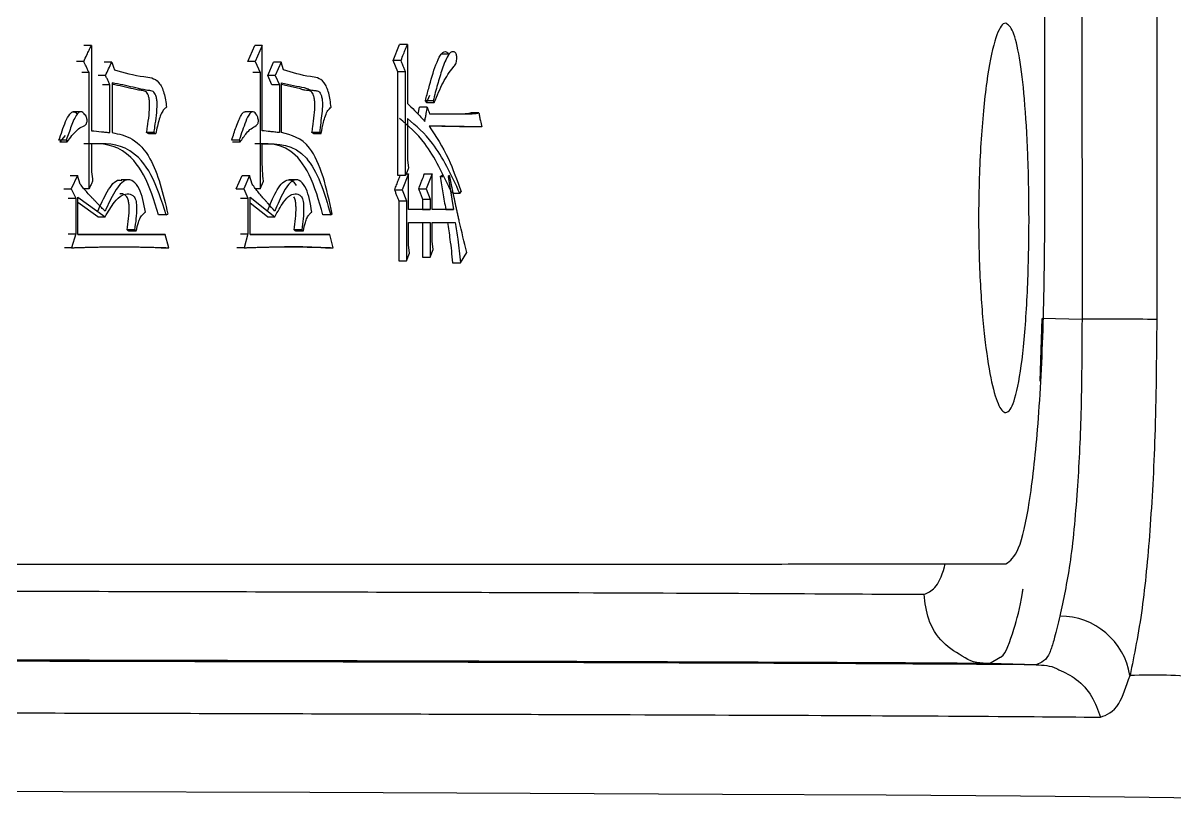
# Model space of a CAD drawing. Header units: millimetres. Extents: x 2003 to 4439, y 563 to 2285.
# Drawn here: x 2882.99 to 2896.3, y 721.31 to 730.29 of the extents above; entities that cross this region are included whole.
import ezdxf

# ---------------------------------------------------------------- set-up
doc = ezdxf.new("R2010")
doc.units = ezdxf.units.MM

msp = doc.modelspace()

# ---------------------------------------------------------------- linework, layer by layer
at = {"color": 7, "linetype": 'Continuous', "lineweight": 25}
for p, q in [((2896.088, 755.603), (2896.09, 726.866)), ((2895.223, 755.159), (2895.226, 726.867)), ((2894.798, 728.04), (2894.798, 754.94)), ((2883.777, 730.03), (2883.692, 730.03)), ((2883.777, 730.03), (2883.777, 729.046)), ((2885.585, 729.846), (2885.665, 730.03)), ((2885.753, 730.03), (2885.665, 730.03)), ((2885.753, 730.03), (2885.672, 729.846)), ((2885.753, 729.046), (2885.753, 730.03)), ((2887.266, 729.857), (2887.339, 730.041)), ((2887.429, 730.041), (2887.429, 729.36)), ((2883.689, 729.846), (2883.604, 729.846)), ((2884.013, 729.836), (2883.927, 729.836)), ((2885.672, 729.846), (2885.585, 729.846)), ((2885.672, 729.846), (2885.729, 729.717)), ((2885.815, 729.684), (2885.881, 729.836)), ((2885.969, 729.836), (2885.881, 729.836)), ((2885.969, 729.836), (2885.903, 729.684)), ((2885.997, 729.749), (2885.969, 729.836)), ((2887.318, 729.727), (2887.266, 729.857)), ((2887.356, 729.857), (2887.266, 729.857)), ((2887.911, 729.929), (2887.82, 729.929)), ((2883.751, 729.717), (2883.666, 729.717)), ((2883.751, 728.375), (2883.751, 729.717)), ((2883.941, 729.684), (2883.856, 729.684)), ((2885.729, 729.717), (2885.642, 729.717)), ((2885.729, 729.717), (2885.729, 728.375)), ((2885.903, 729.684), (2885.815, 729.684)), ((2885.862, 729.576), (2885.815, 729.684)), ((2885.903, 729.684), (2885.95, 729.576)), ((2887.408, 729.727), (2887.318, 729.727)), ((2887.318, 728.527), (2887.318, 729.727)), ((2887.408, 728.527), (2887.408, 729.727)), ((2883.992, 729.576), (2883.907, 729.576)), ((2883.992, 729.024), (2883.992, 729.576)), ((2884.018, 729.598), (2884.018, 729.024)), ((2885.95, 729.576), (2885.862, 729.576)), ((2885.95, 729.576), (2885.95, 729.024)), ((2885.973, 729.024), (2885.973, 729.598)), ((2887.686, 729.453), (2887.65, 729.371)), ((2887.555, 729.236), (2887.57, 729.316)), ((2887.66, 729.316), (2887.57, 729.316)), ((2887.728, 729.392), (2887.638, 729.392)), ((2887.65, 729.371), (2887.74, 729.371)), ((2883.648, 729.264), (2883.563, 729.264)), ((2885.644, 729.264), (2885.556, 729.264)), ((2887.429, 729.187), (2887.429, 728.711)), ((2887.685, 729.241), (2888.12, 729.241)), ((2887.685, 729.241), (2888.029, 729.241)), ((2888.029, 729.241), (2888.12, 729.241)), ((2888.255, 729.251), (2888.164, 729.251)), ((2884.502, 729.024), (2884.416, 729.024)), ((2884.436, 729.013), (2884.522, 729.013)), ((2886.416, 729.024), (2886.327, 729.024)), ((2886.346, 729.013), (2886.434, 729.013)), ((2888.288, 729.089), (2888.197, 729.089)), ((2883.487, 728.938), (2883.402, 728.938)), ((2883.476, 728.992), (2883.413, 728.916)), ((2883.413, 728.916), (2883.497, 728.916)), ((2883.487, 728.938), (2883.497, 728.916)), ((2883.777, 728.894), (2883.777, 728.678)), ((2885.487, 728.938), (2885.4, 728.938)), ((2885.487, 728.938), (2885.497, 728.916)), ((2885.753, 728.678), (2885.753, 728.894)), ((2887.429, 728.711), (2887.442, 728.613)), ((2883.532, 728.527), (2883.617, 728.527)), ((2883.617, 728.527), (2883.544, 728.375)), ((2883.648, 728.429), (2883.617, 728.527)), ((2884.207, 728.478), (2884.121, 728.478)), ((2885.452, 728.375), (2885.519, 728.527)), ((2885.519, 728.527), (2885.606, 728.527)), ((2885.606, 728.527), (2885.539, 728.375)), ((2885.635, 728.429), (2885.606, 728.527)), ((2886.146, 728.478), (2886.058, 728.478)), ((2887.408, 728.527), (2887.318, 728.527)), ((2887.442, 728.548), (2887.369, 728.364)), ((2887.416, 728.548), (2887.442, 728.548)), ((2887.442, 728.137), (2887.442, 728.548)), ((2887.715, 728.548), (2887.647, 728.375)), ((2887.715, 728.137), (2887.715, 728.548)), ((2887.81, 728.516), (2887.826, 728.527)), ((2887.81, 728.516), (2887.84, 728.516)), ((2887.834, 728.527), (2887.826, 728.527)), ((2887.917, 728.527), (2887.9, 728.516)), ((2887.9, 728.516), (2887.963, 728.137)), ((2883.459, 728.375), (2883.544, 728.375)), ((2883.544, 728.375), (2883.596, 728.267)), ((2883.751, 728.375), (2883.692, 728.375)), ((2885.452, 728.375), (2885.539, 728.375)), ((2885.539, 728.375), (2885.587, 728.267)), ((2885.729, 728.375), (2885.675, 728.375)), ((2885.729, 728.375), (2885.767, 728.462)), ((2887.279, 728.364), (2887.369, 728.364)), ((2887.369, 728.364), (2887.42, 728.235)), ((2887.557, 728.375), (2887.647, 728.375)), ((2887.647, 728.375), (2887.694, 728.256)), ((2888.037, 728.321), (2888.05, 728.343)), ((2883.511, 728.267), (2883.596, 728.267)), ((2883.596, 728.267), (2883.596, 727.856)), ((2883.622, 728.278), (2883.936, 728.051)), ((2883.622, 727.845), (2883.622, 728.278)), ((2883.851, 728.051), (2883.622, 728.216)), ((2885.5, 728.267), (2885.587, 728.267)), ((2885.587, 728.267), (2885.587, 727.856)), ((2885.611, 728.278), (2885.898, 728.051)), ((2885.611, 727.845), (2885.611, 728.278)), ((2885.811, 728.051), (2885.611, 728.209)), ((2887.331, 728.235), (2887.42, 728.235)), ((2887.42, 728.235), (2887.42, 727.542)), ((2887.604, 728.256), (2887.694, 728.256)), ((2887.604, 728.256), (2887.604, 728.137)), ((2887.694, 728.256), (2887.694, 728.137)), ((2888.037, 728.321), (2887.96, 728.321)), ((2884.641, 728.072), (2884.661, 728.083)), ((2886.543, 728.072), (2886.561, 728.083)), ((2887.694, 728.137), (2887.442, 728.137)), ((2887.604, 728.137), (2887.442, 728.137)), ((2887.604, 728.137), (2887.694, 728.137)), ((2887.963, 728.137), (2887.715, 728.137)), ((2887.872, 728.137), (2887.715, 728.137)), ((2887.872, 728.137), (2887.963, 728.137)), ((2883.851, 728.051), (2883.936, 728.051)), ((2885.811, 728.051), (2885.898, 728.051)), ((2887.442, 727.986), (2887.694, 727.986)), ((2887.442, 727.726), (2887.442, 727.986)), ((2887.604, 727.986), (2887.604, 727.586)), ((2887.694, 727.986), (2887.694, 727.586)), ((2887.715, 727.986), (2887.983, 727.986)), ((2887.715, 727.769), (2887.715, 727.986)), ((2883.511, 727.856), (2883.596, 727.856)), ((2883.596, 727.856), (2883.549, 727.694)), ((2884.632, 727.845), (2883.622, 727.845)), ((2883.622, 727.845), (2884.545, 727.845)), ((2884.276, 727.899), (2884.19, 727.899)), ((2884.19, 727.899), (2884.211, 727.888)), ((2884.211, 727.888), (2884.296, 727.888)), ((2884.276, 727.899), (2884.296, 727.888)), ((2884.545, 727.845), (2884.632, 727.845)), ((2884.671, 727.694), (2884.632, 727.845)), ((2885.5, 727.856), (2885.587, 727.856)), ((2885.587, 727.856), (2885.544, 727.694)), ((2886.534, 727.845), (2885.611, 727.845)), ((2885.611, 727.845), (2886.445, 727.845)), ((2886.21, 727.899), (2886.121, 727.899)), ((2886.121, 727.899), (2886.14, 727.888)), ((2886.14, 727.888), (2886.228, 727.888)), ((2886.21, 727.899), (2886.228, 727.888)), ((2886.445, 727.845), (2886.534, 727.845)), ((2886.57, 727.694), (2886.534, 727.845)), ((2883.549, 727.694), (2883.465, 727.694)), ((2884.585, 727.694), (2884.462, 727.697)), ((2884.585, 727.694), (2884.671, 727.694)), ((2885.544, 727.694), (2885.457, 727.694)), ((2886.482, 727.694), (2886.57, 727.694)), ((2887.455, 727.629), (2887.442, 727.726)), ((2887.728, 727.672), (2887.715, 727.769)), ((2887.331, 727.542), (2887.42, 727.542)), ((2887.42, 727.542), (2887.455, 727.629)), ((2887.604, 727.586), (2887.694, 727.586)), ((2887.694, 727.586), (2887.728, 727.672)), ((2888.042, 727.521), (2888.116, 727.64)), ((2887.951, 727.521), (2888.042, 727.521)), ((2894.743, 726.152), (2894.764, 726.876)), ((2894.764, 726.879), (2895.226, 726.867)), ((2895.226, 726.867), (2895.226, 726.864)), ((2894.158, 722.889), (2894.282, 722.961)), ((2894.695, 722.875), (2894.158, 722.889))]:
    msp.add_line(p, q, dxfattribs=at)
at = {"color": 7, "linetype": 'Continuous', "lineweight": 25, "flags": 128}
for points in [[(2887.429, 730.041), (2887.384, 730.041), (2887.339, 730.041)], [(2887.65, 729.371), (2887.647, 729.376), (2887.644, 729.381), (2887.638, 729.392)], [(2887.728, 729.392), (2887.734, 729.381), (2887.74, 729.371)], [(2885.409, 728.916), (2885.44, 728.916), (2885.468, 728.916), (2885.497, 728.916)], [(2887.625, 728.548), (2887.648, 728.548), (2887.681, 728.548), (2887.715, 728.548)], [(2887.331, 728.235), (2887.331, 727.888), (2887.331, 727.542)], [(2884.641, 728.072), (2884.606, 728.072), (2884.581, 728.072), (2884.555, 728.072)], [(2886.543, 728.072), (2886.507, 728.072), (2886.481, 728.072), (2886.454, 728.072)], [(2897.206, 721.313), (2897.067, 721.323), (2896.571, 721.334), (2895.719, 721.345), (2894.514, 721.356), (2892.962, 721.367), (2891.07, 721.378), (2888.847, 721.388), (2886.302, 721.398), (2883.448, 721.408), (2880.298, 721.417)]]:
    msp.add_lwpolyline(points, dxfattribs=at)
at = {"color": 7, "linetype": 'Continuous', "lineweight": 25}
for centre, radius, start, end in [((2895.446, 524.628), 202.239, 89.81736, 90.06236), ((2894.971, 722.618), 0.82, 9.3772, 90.0285), ((2896.025, 716.692), 6.064, 84.3642, 92.3073)]:
    msp.add_arc(centre, radius, start, end, dxfattribs=at)
for points, knots in [([(2894.345, 730.29), (2894.374, 730.269), (2894.432, 730.228), (2894.507, 729.906), (2894.566, 729.417), (2894.605, 728.758), (2894.619, 727.977), (2894.6, 727.164), (2894.548, 726.452), (2894.469, 725.967), (2894.395, 725.805), (2894.324, 725.779), (2894.254, 725.861), (2894.168, 726.171), (2894.094, 726.663), (2894.042, 727.321), (2894.024, 728.102), (2894.05, 728.915), (2894.118, 729.627), (2894.213, 730.11), (2894.293, 730.278), (2894.335, 730.288), (2894.345, 730.29)], [0, 0, 0, 0, 0.046276, 0.092718, 0.141712, 0.195186, 0.253683, 0.315262, 0.376916, 0.434375, 0.485818, 0.499994, 0.546246, 0.592694, 0.641795, 0.695152, 0.753509, 0.815387, 0.876849, 0.934145, 0.985724, 1, 1, 1, 1]), ([(2883.689, 729.846), (2883.701, 729.871), (2883.722, 729.914), (2883.751, 729.976), (2883.768, 730.012), (2883.777, 730.03)], [0, 0, 0, 0, 0.407194, 0.703597, 1, 1, 1, 1]), ([(2887.356, 729.857), (2887.366, 729.882), (2887.383, 729.925), (2887.407, 729.987), (2887.422, 730.023), (2887.429, 730.041)], [0, 0, 0, 0, 0.407194, 0.703597, 1, 1, 1, 1]), ([(2887.638, 729.392), (2887.65, 729.44), (2887.688, 729.583), (2887.741, 729.772), (2887.8, 729.906), (2887.84, 729.954), (2887.865, 729.961), (2887.884, 729.957), (2887.895, 729.946), (2887.902, 729.936), (2887.903, 729.93), (2887.903, 729.929)], [0, 0, 0, 0, 0.186803, 0.560962, 0.749178, 0.825797, 0.902611, 0.942659, 0.97537, 0.998161, 1, 1, 1, 1]), ([(2887.74, 729.371), (2887.757, 729.411), (2887.805, 729.532), (2887.878, 729.671), (2887.947, 729.767), (2887.984, 729.805), (2887.996, 729.843), (2888, 729.872), (2888, 729.9), (2887.996, 729.924), (2887.989, 729.942), (2887.977, 729.955), (2887.957, 729.962), (2887.928, 729.953), (2887.881, 729.891), (2887.831, 729.76), (2887.777, 729.579), (2887.744, 729.455), (2887.728, 729.392)], [0, 0, 0, 0, 0.09565, 0.280795, 0.373244, 0.419662, 0.436462, 0.4533, 0.470465, 0.483389, 0.496387, 0.510841, 0.535897, 0.579802, 0.622961, 0.750748, 0.875017, 1, 1, 1, 1]), ([(2883.751, 729.717), (2883.745, 729.729), (2883.733, 729.754), (2883.713, 729.797), (2883.698, 729.828), (2883.689, 729.846)], [0, 0, 0, 0, 0.288432, 0.576865, 1, 1, 1, 1]), ([(2883.941, 729.684), (2883.953, 729.709), (2883.977, 729.76), (2884.001, 729.81), (2884.013, 729.836)], [0, 0, 0, 0, 0.4999994, 1, 1, 1, 1]), ([(2884.013, 729.836), (2884.018, 729.821), (2884.028, 729.792), (2884.038, 729.763), (2884.043, 729.749)], [0, 0, 0, 0, 0.5000001, 1, 1, 1, 1]), ([(2887.408, 729.727), (2887.403, 729.74), (2887.393, 729.765), (2887.375, 729.808), (2887.363, 729.839), (2887.356, 729.857)], [0, 0, 0, 0, 0.288432, 0.576865, 1, 1, 1, 1]), ([(2883.992, 729.576), (2883.986, 729.588), (2883.975, 729.613), (2883.958, 729.649), (2883.947, 729.672), (2883.941, 729.684)], [0, 0, 0, 0, 0.346119, 0.673059, 1, 1, 1, 1]), ([(2884.043, 729.749), (2884.155, 729.717), (2884.325, 729.669), (2884.538, 729.659), (2884.624, 729.485), (2884.639, 729.373), (2884.646, 729.316)], [0, 0, 0, 0, 0.492344, 0.747305, 0.87043, 1, 1, 1, 1]), ([(2886.548, 729.316), (2886.541, 729.373), (2886.527, 729.485), (2886.448, 729.659), (2886.255, 729.669), (2886.099, 729.717), (2885.997, 729.749)], [0, 0, 0, 0, 0.1295403, 0.2526388, 0.50766, 1, 1, 1, 1]), ([(2884.502, 729.024), (2884.505, 729.046), (2884.52, 729.156), (2884.542, 729.284), (2884.535, 729.408), (2884.524, 729.451), (2884.509, 729.483), (2884.481, 729.508), (2884.437, 729.509), (2884.321, 729.533), (2884.181, 729.568), (2884.059, 729.59), (2884.018, 729.598)], [0, 0, 0, 0, 0.0476159, 0.2366676, 0.2711991, 0.3058534, 0.3330791, 0.3603377, 0.4287555, 0.5098819, 0.8344448, 1, 1, 1, 1]), ([(2884.416, 729.024), (2884.419, 729.046), (2884.434, 729.156), (2884.456, 729.284), (2884.448, 729.409), (2884.438, 729.452), (2884.423, 729.483), (2884.395, 729.508), (2884.35, 729.509), (2884.232, 729.534), (2884.12, 729.562), (2884.028, 729.579), (2884.018, 729.581)], [0, 0, 0, 0, 0.0539594, 0.2681925, 0.3071395, 0.3462244, 0.3769337, 0.4076739, 0.4859202, 0.5793554, 0.9531636, 1, 1, 1, 1]), ([(2885.973, 729.598), (2885.985, 729.595), (2886.043, 729.584), (2886.141, 729.558), (2886.247, 729.547), (2886.321, 729.511), (2886.367, 729.511), (2886.401, 729.504), (2886.423, 729.482), (2886.437, 729.448), (2886.446, 729.403), (2886.451, 729.296), (2886.43, 729.171), (2886.419, 729.062), (2886.416, 729.024)], [0, 0, 0, 0, 0.051282, 0.25636, 0.431754, 0.51946, 0.589456, 0.639546, 0.668094, 0.696777, 0.732309, 0.768498, 0.918801, 1, 1, 1, 1]), ([(2886.327, 729.024), (2886.33, 729.046), (2886.344, 729.156), (2886.364, 729.285), (2886.357, 729.409), (2886.347, 729.452), (2886.333, 729.483), (2886.3, 729.515), (2886.258, 729.506), (2886.2, 729.527), (2886.143, 729.545), (2886.073, 729.555), (2886.017, 729.571), (2885.983, 729.577), (2885.973, 729.579)], [0, 0, 0, 0, 0.054921, 0.272966, 0.312507, 0.352188, 0.383382, 0.414603, 0.535292, 0.594414, 0.712513, 0.830508, 0.948503, 1, 1, 1, 1]), ([(2884.646, 729.316), (2884.636, 729.309), (2884.614, 729.295), (2884.585, 729.245), (2884.56, 729.179), (2884.539, 729.098), (2884.528, 729.042), (2884.522, 729.013)], [0, 0, 0, 0, 0.162412, 0.328967, 0.549592, 0.773853, 1, 1, 1, 1]), ([(2886.434, 729.013), (2886.442, 729.057), (2886.455, 729.129), (2886.482, 729.219), (2886.51, 729.286), (2886.535, 729.306), (2886.548, 729.316)], [0, 0, 0, 0, 0.349071, 0.571765, 0.789358, 1, 1, 1, 1]), ([(2887.429, 729.36), (2887.457, 729.334), (2887.505, 729.289), (2887.572, 729.219), (2887.611, 729.176), (2887.63, 729.154)], [0, 0, 0, 0, 0.409741, 0.70481, 1, 1, 1, 1]), ([(2887.63, 729.154), (2887.633, 729.169), (2887.639, 729.2), (2887.649, 729.254), (2887.656, 729.293), (2887.66, 729.316)], [0, 0, 0, 0, 0.283862, 0.567725, 1, 1, 1, 1]), ([(2887.66, 729.316), (2887.662, 729.31), (2887.667, 729.294), (2887.676, 729.269), (2887.682, 729.25), (2887.685, 729.241)], [0, 0, 0, 0, 0.250001, 0.6250002, 1, 1, 1, 1]), ([(2883.402, 728.938), (2883.415, 728.973), (2883.452, 729.079), (2883.496, 729.205), (2883.55, 729.261), (2883.574, 729.268), (2883.596, 729.257), (2883.607, 729.242), (2883.612, 729.234)], [0, 0, 0, 0, 0.230285, 0.693302, 0.776377, 0.859882, 0.933594, 1, 1, 1, 1]), ([(2883.497, 728.916), (2883.516, 728.941), (2883.571, 729.015), (2883.642, 729.088), (2883.704, 729.102), (2883.72, 729.125), (2883.726, 729.143), (2883.728, 729.163), (2883.727, 729.182), (2883.722, 729.202), (2883.706, 729.23), (2883.684, 729.255), (2883.658, 729.268), (2883.635, 729.261), (2883.591, 729.216), (2883.544, 729.097), (2883.506, 728.991), (2883.487, 728.938)], [0, 0, 0, 0, 0.109651, 0.330682, 0.3864, 0.404634, 0.422868, 0.441529, 0.456387, 0.471247, 0.497612, 0.560433, 0.593185, 0.625961, 0.670922, 0.833212, 1, 1, 1, 1]), ([(2885.4, 728.938), (2885.416, 728.989), (2885.441, 729.068), (2885.478, 729.163), (2885.504, 729.218), (2885.525, 729.253), (2885.543, 729.265), (2885.552, 729.263), (2885.556, 729.262)], [0, 0, 0, 0, 0.385113, 0.602792, 0.768152, 0.874694, 0.955427, 1, 1, 1, 1]), ([(2885.497, 728.916), (2885.521, 728.951), (2885.561, 729.009), (2885.623, 729.074), (2885.667, 729.093), (2885.693, 729.115), (2885.702, 729.127), (2885.706, 729.14), (2885.708, 729.153), (2885.707, 729.172), (2885.702, 729.198), (2885.689, 729.229), (2885.67, 729.253), (2885.649, 729.265), (2885.628, 729.264), (2885.595, 729.233), (2885.561, 729.153), (2885.522, 729.048), (2885.499, 728.975), (2885.487, 728.938)], [0, 0, 0, 0, 0.156412, 0.260868, 0.365462, 0.392662, 0.410241, 0.42134, 0.432549, 0.445637, 0.467959, 0.506678, 0.545841, 0.586947, 0.621916, 0.6571, 0.775363, 0.887354, 1, 1, 1, 1]), ([(2887.947, 728.321), (2887.846, 728.533), (2887.669, 728.907), (2887.439, 729.102), (2887.339, 729.187)], [0, 0, 0, 0, 0.564667, 1, 1, 1, 1]), ([(2888.037, 728.321), (2887.937, 728.533), (2887.759, 728.907), (2887.529, 729.102), (2887.429, 729.187)], [0, 0, 0, 0, 0.564597, 1, 1, 1, 1]), ([(2888.029, 729.241), (2888.045, 729.241), (2888.076, 729.242), (2888.121, 729.244), (2888.15, 729.249), (2888.164, 729.251)], [0, 0, 0, 0, 0.356279, 0.6779441, 1, 1, 1, 1]), ([(2888.12, 729.241), (2888.136, 729.241), (2888.167, 729.242), (2888.212, 729.244), (2888.241, 729.249), (2888.255, 729.251)], [0, 0, 0, 0, 0.355817, 0.677713, 1, 1, 1, 1]), ([(2888.255, 729.251), (2888.258, 729.236), (2888.264, 729.206), (2888.275, 729.152), (2888.283, 729.113), (2888.288, 729.089)], [0, 0, 0, 0, 0.277507, 0.555013, 1, 1, 1, 1]), ([(2883.777, 729.046), (2883.816, 729.042), (2883.871, 729.036), (2883.943, 729.029), (2883.976, 729.026), (2883.992, 729.024)], [0, 0, 0, 0, 0.542952, 0.771476, 1, 1, 1, 1]), ([(2884.018, 729.024), (2884.096, 729.008), (2884.254, 728.977), (2884.516, 728.697), (2884.605, 728.319), (2884.661, 728.083)], [0, 0, 0, 0, 0.271558, 0.546438, 1, 1, 1, 1]), ([(2884.436, 729.013), (2884.434, 729.014), (2884.431, 729.016), (2884.424, 729.02), (2884.419, 729.022), (2884.416, 729.024)], [0, 0, 0, 0, 0.25319, 0.506384, 1, 1, 1, 1]), ([(2884.502, 729.024), (2884.504, 729.023), (2884.508, 729.021), (2884.515, 729.017), (2884.519, 729.015), (2884.522, 729.013)], [0, 0, 0, 0, 0.252887, 0.626447, 1, 1, 1, 1]), ([(2885.95, 729.024), (2885.932, 729.026), (2885.897, 729.03), (2885.831, 729.037), (2885.783, 729.043), (2885.753, 729.046)], [0, 0, 0, 0, 0.271476, 0.542951, 1, 1, 1, 1]), ([(2886.561, 728.083), (2886.529, 728.23), (2886.467, 728.519), (2886.281, 728.946), (2886.089, 728.995), (2885.973, 729.024)], [0, 0, 0, 0, 0.291804, 0.574112, 1, 1, 1, 1]), ([(2886.346, 729.013), (2886.344, 729.014), (2886.341, 729.016), (2886.335, 729.02), (2886.33, 729.023), (2886.327, 729.024)], [0, 0, 0, 0, 0.253186, 0.506379, 1, 1, 1, 1]), ([(2886.434, 729.013), (2886.431, 729.015), (2886.425, 729.019), (2886.419, 729.022), (2886.416, 729.024)], [0, 0, 0, 0, 0.499996, 1, 1, 1, 1]), ([(2888.288, 729.089), (2888.284, 729.089), (2888.272, 729.089), (2888.257, 729.09), (2888.237, 729.09), (2888.217, 729.09), (2888.198, 729.091), (2888.178, 729.091), (2888.162, 729.091), (2888.143, 729.092), (2888.123, 729.092), (2888.103, 729.092), (2888.083, 729.093), (2888.067, 729.093), (2888.047, 729.093), (2888.032, 729.094), (2888.012, 729.094), (2887.992, 729.094), (2887.972, 729.095), (2887.952, 729.095), (2887.936, 729.095), (2887.916, 729.096), (2887.896, 729.096), (2887.876, 729.096), (2887.855, 729.097), (2887.839, 729.097), (2887.819, 729.098), (2887.803, 729.098), (2887.783, 729.098), (2887.767, 729.098), (2887.746, 729.099), (2887.719, 729.099), (2887.696, 729.1), (2887.681, 729.1)], [0, 0, 0, 0, 0.019729, 0.059186, 0.078915, 0.118372, 0.157829, 0.177558, 0.217015, 0.236744, 0.276201, 0.315659, 0.335387, 0.374845, 0.394573, 0.43403, 0.453759, 0.493216, 0.532674, 0.552402, 0.59186, 0.611588, 0.651046, 0.690503, 0.710232, 0.749689, 0.769418, 0.808875, 0.828604, 0.868061, 0.88779, 0.927247, 1, 1, 1, 1]), ([(2887.681, 729.1), (2887.758, 728.982), (2887.898, 728.769), (2888.003, 728.474), (2888.05, 728.343)], [0, 0, 0, 0, 0.555449, 1, 1, 1, 1]), ([(2888.197, 729.089), (2888.134, 729.09), (2888.003, 729.093), (2887.832, 729.096), (2887.722, 729.098), (2887.682, 729.098)], [0, 0, 0, 0, 0.371075, 0.772541, 1, 1, 1, 1]), ([(2884.555, 728.072), (2884.503, 728.238), (2884.402, 728.563), (2884.093, 728.905), (2883.843, 728.898), (2883.692, 728.894)], [0, 0, 0, 0, 0.291237, 0.569425, 1, 1, 1, 1]), ([(2884.641, 728.072), (2884.589, 728.238), (2884.488, 728.563), (2884.178, 728.905), (2883.929, 728.898), (2883.777, 728.894)], [0, 0, 0, 0, 0.291092, 0.569283, 1, 1, 1, 1]), ([(2886.454, 728.072), (2886.407, 728.239), (2886.315, 728.563), (2886.032, 728.905), (2885.804, 728.898), (2885.665, 728.894)], [0, 0, 0, 0, 0.291237, 0.569425, 1, 1, 1, 1]), ([(2885.753, 728.894), (2885.934, 728.896), (2886.189, 728.899), (2886.433, 728.457), (2886.506, 728.202), (2886.543, 728.072)], [0, 0, 0, 0, 0.546872, 0.769893, 1, 1, 1, 1]), ([(2883.777, 728.678), (2883.777, 728.642), (2883.778, 728.569), (2883.788, 728.498), (2883.792, 728.462)], [0, 0, 0, 0, 0.495714, 1, 1, 1, 1]), ([(2885.767, 728.462), (2885.762, 728.502), (2885.754, 728.573), (2885.753, 728.646), (2885.753, 728.678)], [0, 0, 0, 0, 0.558835, 1, 1, 1, 1]), ([(2887.442, 728.613), (2887.437, 728.601), (2887.429, 728.58), (2887.417, 728.551), (2887.411, 728.535), (2887.408, 728.527)], [0, 0, 0, 0, 0.428361, 0.714181, 1, 1, 1, 1]), ([(2883.851, 728.116), (2883.885, 728.192), (2883.953, 728.341), (2884.058, 728.49), (2884.119, 728.472), (2884.129, 728.469)], [0, 0, 0, 0, 0.46552, 0.912082, 1, 1, 1, 1]), ([(2884.402, 728.105), (2884.384, 728.204), (2884.357, 728.354), (2884.265, 728.472), (2884.157, 728.492), (2884.039, 728.347), (2883.971, 728.194), (2883.936, 728.116)], [0, 0, 0, 0, 0.250217, 0.37779, 0.502112, 0.745933, 1, 1, 1, 1]), ([(2885.811, 728.116), (2885.842, 728.194), (2885.905, 728.348), (2886.012, 728.488), (2886.102, 728.479), (2886.132, 728.43), (2886.143, 728.413)], [0, 0, 0, 0, 0.366502, 0.718078, 0.897344, 1, 1, 1, 1]), ([(2886.325, 728.105), (2886.308, 728.204), (2886.283, 728.354), (2886.2, 728.472), (2886.101, 728.492), (2885.992, 728.347), (2885.93, 728.194), (2885.898, 728.116)], [0, 0, 0, 0, 0.25015, 0.377758, 0.502112, 0.745934, 1, 1, 1, 1]), ([(2887.344, 728.527), (2887.337, 728.509), (2887.322, 728.473), (2887.301, 728.419), (2887.286, 728.383), (2887.279, 728.364)], [0, 0, 0, 0, 0.32842, 0.66421, 1, 1, 1, 1]), ([(2887.625, 728.548), (2887.615, 728.523), (2887.599, 728.482), (2887.576, 728.424), (2887.564, 728.392), (2887.557, 728.375)], [0, 0, 0, 0, 0.432898, 0.716449, 1, 1, 1, 1]), ([(2887.81, 728.516), (2887.82, 728.453), (2887.836, 728.359), (2887.856, 728.232), (2887.867, 728.169), (2887.872, 728.137)], [0, 0, 0, 0, 0.497508, 0.748754, 1, 1, 1, 1]), ([(2888.116, 727.64), (2888.086, 727.759), (2888.053, 727.894), (2888.02, 728.039), (2888.014, 728.07), (2888.009, 728.093), (2888.003, 728.116), (2887.999, 728.135), (2887.995, 728.155), (2887.992, 728.17), (2887.988, 728.186), (2887.986, 728.197), (2887.983, 728.209), (2887.98, 728.224), (2887.977, 728.24), (2887.974, 728.255), (2887.971, 728.267), (2887.969, 728.278), (2887.965, 728.294), (2887.962, 728.309), (2887.959, 728.325), (2887.956, 728.337), (2887.953, 728.352), (2887.95, 728.368), (2887.947, 728.383), (2887.944, 728.395), (2887.942, 728.407), (2887.939, 728.418), (2887.937, 728.43), (2887.935, 728.44), (2887.933, 728.447), (2887.932, 728.453), (2887.931, 728.459), (2887.929, 728.467), (2887.928, 728.475), (2887.926, 728.482), (2887.925, 728.488), (2887.924, 728.494), (2887.922, 728.502), (2887.92, 728.51), (2887.918, 728.519), (2887.917, 728.524), (2887.917, 728.527)], [0, 0, 0, 0, 0.414083, 0.465835, 0.49171, 0.517586, 0.543462, 0.569338, 0.582276, 0.608151, 0.621089, 0.634027, 0.646965, 0.659903, 0.685779, 0.698716, 0.711654, 0.724592, 0.73753, 0.763406, 0.776344, 0.789282, 0.802219, 0.828095, 0.841033, 0.853971, 0.866909, 0.879847, 0.892784, 0.905722, 0.912191, 0.91866, 0.925129, 0.931598, 0.944536, 0.951005, 0.957474, 0.963943, 0.970412, 0.98335, 0.989818, 1, 1, 1, 1]), ([(2883.936, 728.116), (2883.907, 728.145), (2883.875, 728.178), (2883.838, 728.216), (2883.829, 728.225), (2883.82, 728.234), (2883.811, 728.244), (2883.802, 728.253), (2883.79, 728.266), (2883.752, 728.306), (2883.702, 728.361), (2883.661, 728.412), (2883.648, 728.429)], [0, 0, 0, 0, 0.2975226, 0.3347128, 0.3719031, 0.3904983, 0.4276885, 0.4648788, 0.483474, 0.5578546, 0.8555027, 1, 1, 1, 1]), ([(2883.792, 728.462), (2883.786, 728.449), (2883.777, 728.429), (2883.763, 728.4), (2883.755, 728.383), (2883.751, 728.375)], [0, 0, 0, 0, 0.432643, 0.716321, 1, 1, 1, 1]), ([(2885.898, 728.116), (2885.872, 728.145), (2885.842, 728.179), (2885.809, 728.216), (2885.801, 728.225), (2885.793, 728.234), (2885.784, 728.244), (2885.776, 728.253), (2885.765, 728.266), (2885.73, 728.306), (2885.684, 728.361), (2885.647, 728.412), (2885.635, 728.429)], [0, 0, 0, 0, 0.297523, 0.334713, 0.371903, 0.390498, 0.427688, 0.464879, 0.483474, 0.557855, 0.855503, 1, 1, 1, 1]), ([(2887.279, 728.364), (2887.284, 728.352), (2887.294, 728.327), (2887.311, 728.284), (2887.323, 728.253), (2887.331, 728.235)], [0, 0, 0, 0, 0.288602, 0.577203, 1, 1, 1, 1]), ([(2887.557, 728.375), (2887.562, 728.363), (2887.572, 728.337), (2887.588, 728.297), (2887.598, 728.27), (2887.604, 728.256)], [0, 0, 0, 0, 0.314838, 0.657419, 1, 1, 1, 1]), ([(2883.936, 728.051), (2883.971, 728.11), (2884.03, 728.21), (2884.125, 728.307), (2884.195, 728.32), (2884.242, 728.309), (2884.268, 728.291), (2884.286, 728.26), (2884.296, 728.217), (2884.304, 728.094), (2884.289, 727.986), (2884.276, 727.899)], [0, 0, 0, 0, 0.236471, 0.400892, 0.534168, 0.588802, 0.643894, 0.675813, 0.707612, 0.766357, 1, 1, 1, 1]), ([(2884.19, 727.899), (2884.203, 727.987), (2884.218, 728.091), (2884.211, 728.213), (2884.202, 728.256), (2884.185, 728.288), (2884.155, 728.31), (2884.127, 728.321), (2884.109, 728.315), (2884.108, 728.314)], [0, 0, 0, 0, 0.478517, 0.567585, 0.657403, 0.721203, 0.808864, 0.987094, 1, 1, 1, 1]), ([(2885.898, 728.051), (2885.931, 728.11), (2885.985, 728.21), (2886.071, 728.307), (2886.135, 728.32), (2886.178, 728.309), (2886.203, 728.291), (2886.218, 728.26), (2886.228, 728.217), (2886.235, 728.094), (2886.221, 727.986), (2886.21, 727.899)], [0, 0, 0, 0, 0.237031, 0.40138, 0.534635, 0.589033, 0.643886, 0.675792, 0.707579, 0.7663, 1, 1, 1, 1]), ([(2886.121, 727.899), (2886.133, 727.987), (2886.147, 728.091), (2886.14, 728.213), (2886.132, 728.257), (2886.121, 728.276), (2886.117, 728.283)], [0, 0, 0, 0, 0.664291, 0.787396, 0.911549, 1, 1, 1, 1]), ([(2884.296, 727.888), (2884.303, 727.922), (2884.315, 727.977), (2884.342, 728.041), (2884.37, 728.082), (2884.391, 728.097), (2884.402, 728.105)], [0, 0, 0, 0, 0.34974, 0.571287, 0.787704, 1, 1, 1, 1]), ([(2886.228, 727.888), (2886.235, 727.922), (2886.245, 727.977), (2886.27, 728.041), (2886.295, 728.082), (2886.315, 728.097), (2886.325, 728.105)], [0, 0, 0, 0, 0.34974, 0.571287, 0.787704, 1, 1, 1, 1]), ([(2887.893, 727.986), (2887.903, 727.921), (2887.919, 727.812), (2887.938, 727.657), (2887.947, 727.566), (2887.951, 727.521)], [0, 0, 0, 0, 0.424957, 0.71216, 1, 1, 1, 1]), ([(2887.983, 727.986), (2887.993, 727.921), (2888.01, 727.813), (2888.028, 727.656), (2888.037, 727.566), (2888.042, 727.521)], [0, 0, 0, 0, 0.424962, 0.712284, 1, 1, 1, 1]), ([(2894.344, 724.04), (2894.396, 724.076), (2894.498, 724.15), (2894.624, 724.72), (2894.721, 725.587), (2894.785, 726.734), (2894.793, 727.6), (2894.798, 728.04)], [0, 0, 0, 0, 0.18467, 0.369999, 0.565857, 0.779451, 1, 1, 1, 1]), ([(2883.549, 727.694), (2883.559, 727.694), (2883.574, 727.694), (2883.594, 727.695), (2883.608, 727.695), (2883.623, 727.696), (2883.638, 727.696), (2883.652, 727.697), (2883.667, 727.697), (2883.682, 727.698), (2883.701, 727.698), (2883.721, 727.699), (2883.74, 727.699), (2883.755, 727.7), (2883.775, 727.7), (2883.794, 727.701), (2883.814, 727.701), (2883.828, 727.701), (2883.843, 727.702), (2883.862, 727.702), (2883.882, 727.703), (2883.901, 727.703), (2883.915, 727.703), (2883.93, 727.703), (2883.949, 727.704), (2883.969, 727.704), (2883.988, 727.704), (2884, 727.704), (2884.01, 727.704), (2884.017, 727.704), (2884.024, 727.704), (2884.034, 727.705), (2884.044, 727.705), (2884.053, 727.705), (2884.06, 727.705), (2884.068, 727.705), (2884.075, 727.705), (2884.082, 727.705), (2884.088, 727.705), (2884.093, 727.705), (2884.097, 727.705), (2884.101, 727.705), (2884.106, 727.705), (2884.111, 727.705), (2884.116, 727.705), (2884.122, 727.705), (2884.129, 727.705), (2884.139, 727.705), (2884.148, 727.705), (2884.158, 727.704), (2884.165, 727.704), (2884.175, 727.704), (2884.187, 727.704), (2884.201, 727.704), (2884.215, 727.704), (2884.23, 727.704), (2884.249, 727.704), (2884.268, 727.703), (2884.287, 727.703), (2884.301, 727.703), (2884.316, 727.703), (2884.335, 727.702), (2884.354, 727.702), (2884.373, 727.701), (2884.387, 727.701), (2884.401, 727.701), (2884.42, 727.7), (2884.439, 727.7), (2884.458, 727.7), (2884.472, 727.699), (2884.491, 727.699), (2884.51, 727.698), (2884.529, 727.698), (2884.543, 727.697), (2884.557, 727.697), (2884.576, 727.696), (2884.595, 727.696), (2884.614, 727.695), (2884.628, 727.695), (2884.647, 727.694), (2884.662, 727.694), (2884.671, 727.694)], [0, 0, 0, 0, 0.025705, 0.038557, 0.05141, 0.064262, 0.077115, 0.089967, 0.102819, 0.115672, 0.128524, 0.154229, 0.167082, 0.179934, 0.192786, 0.218491, 0.231344, 0.244196, 0.257049, 0.269901, 0.295606, 0.308458, 0.321311, 0.334163, 0.347016, 0.37272, 0.385573, 0.398425, 0.404851, 0.411278, 0.417704, 0.42413, 0.436983, 0.443409, 0.449835, 0.456261, 0.462687, 0.469114, 0.47554, 0.478753, 0.481966, 0.485179, 0.491605, 0.494818, 0.498032, 0.504458, 0.510884, 0.51731, 0.530163, 0.536589, 0.543015, 0.549441, 0.562294, 0.575146, 0.587999, 0.600851, 0.613703, 0.639408, 0.652261, 0.665113, 0.677966, 0.690818, 0.716523, 0.729375, 0.742228, 0.75508, 0.767933, 0.793637, 0.80649, 0.819342, 0.832195, 0.857899, 0.870752, 0.883604, 0.896457, 0.909309, 0.935014, 0.947866, 0.960719, 0.973571, 1, 1, 1, 1]), ([(2885.544, 727.694), (2885.553, 727.694), (2885.567, 727.694), (2885.585, 727.695), (2885.598, 727.696), (2885.612, 727.696), (2885.625, 727.696), (2885.639, 727.697), (2885.652, 727.697), (2885.666, 727.698), (2885.684, 727.698), (2885.701, 727.699), (2885.719, 727.699), (2885.733, 727.7), (2885.751, 727.7), (2885.769, 727.701), (2885.786, 727.701), (2885.8, 727.702), (2885.813, 727.702), (2885.831, 727.702), (2885.849, 727.703), (2885.866, 727.703), (2885.88, 727.703), (2885.893, 727.703), (2885.911, 727.704), (2885.928, 727.704), (2885.946, 727.704), (2885.957, 727.704), (2885.966, 727.704), (2885.973, 727.704), (2885.979, 727.705), (2885.988, 727.705), (2885.997, 727.705), (2886.006, 727.705), (2886.012, 727.705), (2886.019, 727.705), (2886.026, 727.705), (2886.032, 727.705), (2886.038, 727.705), (2886.042, 727.705), (2886.045, 727.705), (2886.05, 727.705), (2886.054, 727.705), (2886.059, 727.705), (2886.063, 727.705), (2886.069, 727.705), (2886.075, 727.705), (2886.084, 727.705), (2886.093, 727.705), (2886.101, 727.705), (2886.108, 727.704), (2886.117, 727.704), (2886.128, 727.704), (2886.141, 727.704), (2886.154, 727.704), (2886.167, 727.704), (2886.185, 727.704), (2886.202, 727.703), (2886.22, 727.703), (2886.233, 727.703), (2886.246, 727.703), (2886.263, 727.702), (2886.281, 727.702), (2886.298, 727.702), (2886.311, 727.701), (2886.324, 727.701), (2886.341, 727.7), (2886.359, 727.7), (2886.376, 727.7), (2886.389, 727.699), (2886.406, 727.699), (2886.423, 727.698), (2886.441, 727.698), (2886.454, 727.697), (2886.467, 727.697), (2886.484, 727.696), (2886.501, 727.696), (2886.518, 727.695), (2886.531, 727.695), (2886.548, 727.694), (2886.561, 727.694), (2886.57, 727.694)], [0, 0, 0, 0, 0.025705, 0.038557, 0.05141, 0.064262, 0.077115, 0.089967, 0.102819, 0.115672, 0.128524, 0.154229, 0.167082, 0.179934, 0.192786, 0.218491, 0.231344, 0.244196, 0.257049, 0.269901, 0.295606, 0.308458, 0.321311, 0.334163, 0.347016, 0.37272, 0.385573, 0.398425, 0.404851, 0.411278, 0.417704, 0.42413, 0.436983, 0.443409, 0.449835, 0.456261, 0.462687, 0.469114, 0.47554, 0.478753, 0.481966, 0.485179, 0.491605, 0.494818, 0.498032, 0.504458, 0.510884, 0.51731, 0.530163, 0.536589, 0.543015, 0.549441, 0.562294, 0.575146, 0.587999, 0.600851, 0.613703, 0.639408, 0.652261, 0.665113, 0.677966, 0.690818, 0.716523, 0.729375, 0.742228, 0.75508, 0.767932, 0.793637, 0.80649, 0.819342, 0.832195, 0.857899, 0.870752, 0.883604, 0.896457, 0.909309, 0.935014, 0.947866, 0.960719, 0.973571, 1, 1, 1, 1]), ([(2886.482, 727.694), (2886.344, 727.699), (2886.187, 727.705), (2886.027, 727.705), (2886.008, 727.705)], [0, 0, 0, 0, 0.87795, 1, 1, 1, 1]), ([(2895.226, 726.864), (2895.224, 726.497), (2895.221, 725.809), (2895.173, 724.842), (2895.096, 724.02), (2895.011, 723.627), (2894.971, 723.438)], [0, 0, 0, 0, 0.266066, 0.500454, 0.760276, 1, 1, 1, 1]), ([(2896.09, 726.866), (2896.086, 726.41), (2896.078, 725.555), (2896.016, 724.423), (2895.924, 723.452), (2895.83, 722.993), (2895.781, 722.751)], [0, 0, 0, 0, 0.2747244, 0.5156261, 0.7443937, 1, 1, 1, 1]), ([(2830.206, 724.039), (2830.852, 724.039), (2834.087, 724.039), (2839.839, 724.039), (2846.039, 724.039), (2852.048, 724.039), (2856.688, 724.039), (2862.225, 724.039), (2866.433, 724.039), (2871.368, 724.039), (2875.966, 724.039), (2880.061, 724.039), (2883.742, 724.039), (2886.351, 724.039), (2889.161, 724.039), (2891.031, 724.039), (2893.059, 724.04), (2893.816, 724.04), (2894.344, 724.04)], [0, 0, 0, 0, 0.020124, 0.100733, 0.181328, 0.221587, 0.302184, 0.342442, 0.423039, 0.463298, 0.543894, 0.624491, 0.664749, 0.745346, 0.785604, 0.8662, 0.906458, 1, 1, 1, 1]), ([(2893.402, 723.689), (2893.444, 723.706), (2893.527, 723.741), (2893.607, 723.891), (2893.642, 724.029), (2893.645, 724.04)], [0, 0, 0, 0, 0.478278, 0.958145, 1, 1, 1, 1]), ([(2823.067, 723.771), (2824.339, 723.771), (2826.665, 723.771), (2830.029, 723.77), (2833.162, 723.77), (2836.278, 723.769), (2839.372, 723.768), (2842.437, 723.767), (2845.469, 723.766), (2849.723, 723.763), (2855.263, 723.76), (2862.007, 723.755), (2868.735, 723.748), (2874.456, 723.741), (2879.176, 723.733), (2882.979, 723.726), (2886.413, 723.718), (2889.372, 723.709), (2891.825, 723.699), (2892.871, 723.692), (2893.402, 723.689)], [0, 0, 0, 0, 0.037781, 0.069081, 0.100468, 0.131943, 0.163506, 0.195157, 0.226895, 0.258722, 0.330934, 0.408983, 0.49287, 0.582593, 0.645672, 0.711347, 0.779618, 0.850484, 0.923944, 1, 1, 1, 1]), ([(2893.875, 722.956), (2893.785, 723.009), (2893.605, 723.115), (2893.435, 723.388), (2893.413, 723.591), (2893.402, 723.689)], [0, 0, 0, 0, 0.340772, 0.682983, 1, 1, 1, 1]), ([(2894.282, 722.961), (2894.286, 722.963), (2894.346, 722.996), (2894.429, 723.249), (2894.513, 723.536), (2894.542, 723.736), (2894.545, 723.751)], [0, 0, 0, 0, 0.033726, 0.552141, 0.964699, 1, 1, 1, 1]), ([(2894.971, 723.438), (2894.95, 723.351), (2894.913, 723.202), (2894.879, 723.085), (2894.861, 723.034), (2894.856, 723.022), (2894.854, 723.018), (2894.816, 722.923), (2894.755, 722.899), (2894.695, 722.875)], [0, 0, 0, 0, 0.252941, 0.435264, 0.483749, 0.497314, 0.501428, 0.503761, 1, 1, 1, 1]), ([(2894.158, 722.889), (2893.659, 722.893), (2892.673, 722.899), (2890.392, 722.908), (2887.632, 722.917), (2884.403, 722.925), (2880.792, 722.933), (2876.246, 722.94), (2870.643, 722.948), (2863.925, 722.955), (2857.022, 722.961), (2850.092, 722.965), (2843.268, 722.969), (2836.658, 722.971), (2830.349, 722.972), (2825.844, 722.973), (2823.462, 722.973), (2823.067, 722.973)], [0, 0, 0, 0, 0.07139, 0.140843, 0.208359, 0.273937, 0.337578, 0.399281, 0.488173, 0.572709, 0.652888, 0.72871, 0.800173, 0.867277, 0.930021, 0.988406, 1, 1, 1, 1]), ([(2894.695, 722.875), (2893.97, 722.88), (2892.521, 722.889), (2888.73, 722.902), (2883.832, 722.914), (2877.792, 722.925), (2870.744, 722.935), (2862.801, 722.943), (2854.101, 722.95), (2844.794, 722.955), (2836.352, 722.958), (2829.072, 722.959), (2825.069, 722.959), (2823.067, 722.959)], [0, 0, 0, 0, 0.0981345, 0.196269, 0.2944034, 0.3925379, 0.4906723, 0.5888066, 0.686941, 0.7850753, 0.8832097, 0.9416048, 1, 1, 1, 1]), ([(2894.158, 722.89), (2894.057, 722.894), (2893.955, 722.899), (2893.876, 722.955), (2893.875, 722.956)], [0, 0, 0, 0, 0.993864, 1, 1, 1, 1]), ([(2894.695, 722.875), (2894.778, 722.872), (2894.871, 722.868), (2894.949, 722.822), (2894.958, 722.818)], [0, 0, 0, 0, 0.891165, 1, 1, 1, 1]), ([(2894.958, 722.818), (2895.028, 722.785), (2895.177, 722.714), (2895.351, 722.518), (2895.409, 722.352), (2895.438, 722.27)], [0, 0, 0, 0, 0.306526, 0.659337, 1, 1, 1, 1]), ([(2895.438, 722.27), (2895.513, 722.296), (2895.641, 722.339), (2895.739, 722.629), (2895.781, 722.751)], [0, 0, 0, 0, 0.578809, 1, 1, 1, 1]), ([(2804.68, 722.368), (2807.704, 722.369), (2813.741, 722.37), (2822.894, 722.371), (2831.936, 722.369), (2840.763, 722.366), (2849.255, 722.362), (2856.1, 722.356), (2861.557, 722.351), (2865.91, 722.347), (2870.368, 722.341), (2874.846, 722.335), (2878.98, 722.327), (2882.72, 722.32), (2886.039, 722.311), (2889.074, 722.302), (2891.726, 722.293), (2893.961, 722.282), (2894.939, 722.274), (2895.438, 722.27)], [0, 0, 0, 0, 0.074691, 0.149062, 0.223115, 0.296848, 0.370262, 0.443356, 0.483243, 0.526636, 0.573536, 0.623941, 0.677851, 0.725458, 0.775499, 0.827974, 0.882883, 0.940225, 1, 1, 1, 1])]:
    msp.add_open_spline(points, degree=3, knots=knots, dxfattribs=at)

doc.saveas('drawing.dxf')
